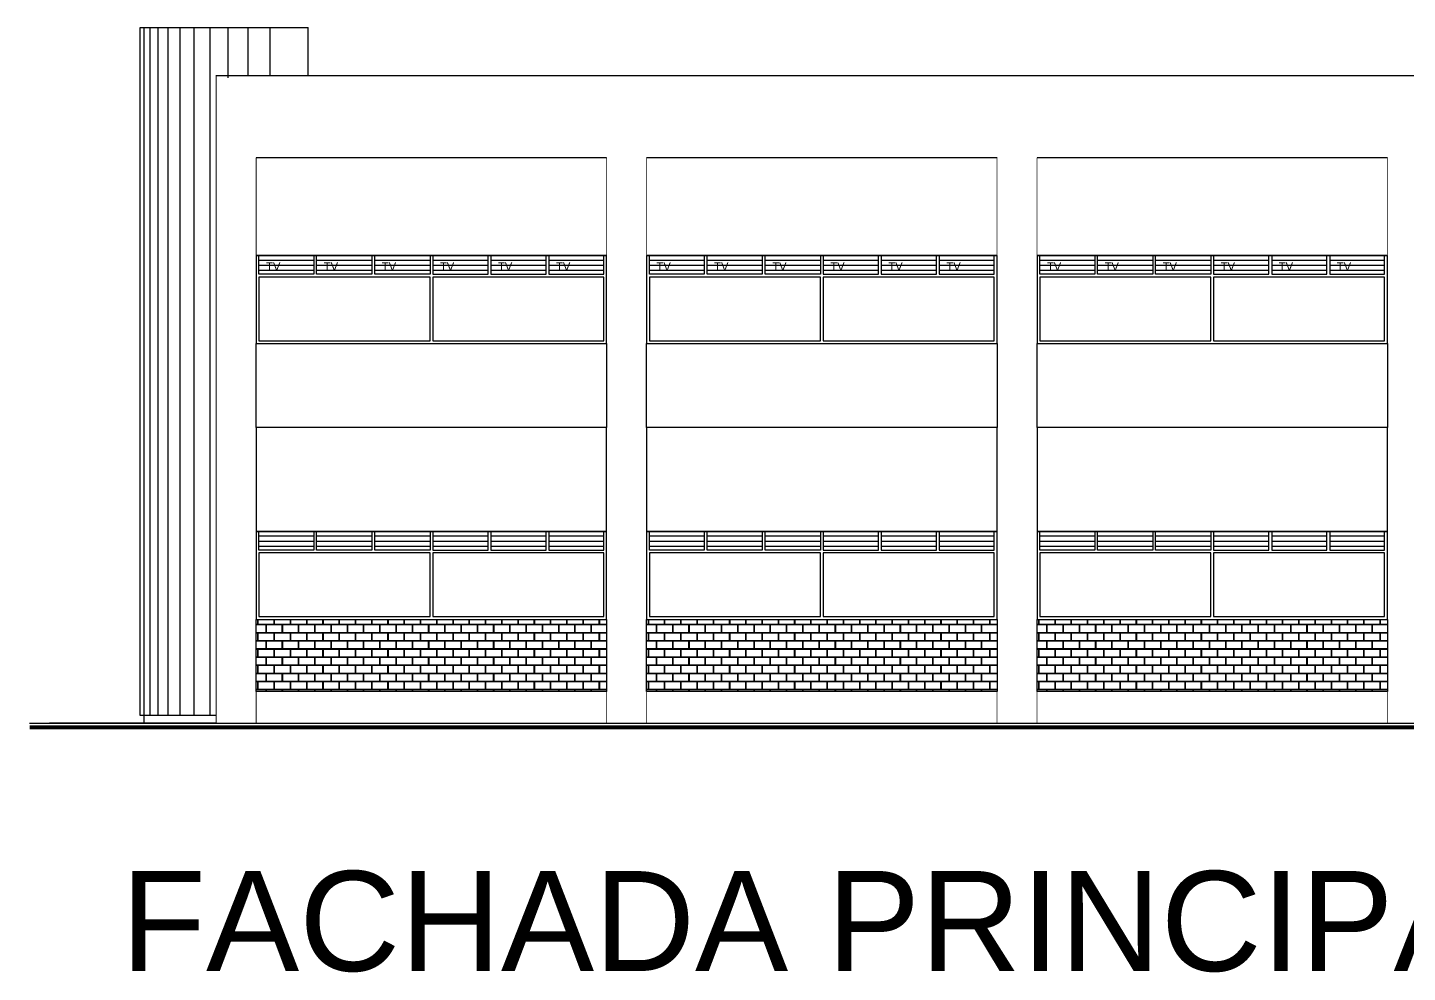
# Model space of a CAD drawing. Header units: millimetres. Extents: x 116 to 181, y 20 to 228.
# Drawn here: x 122.8 to 140.04, y 60.88 to 72.69 of the extents above; entities that cross this region are included whole.
import ezdxf

# ---------------------------------------------------------------- set-up
doc = ezdxf.new("R2010")
doc.units = ezdxf.units.MM
doc.header["$LTSCALE"] = 0.015
doc.header["$MEASUREMENT"] = 0
for name, color, linetype in [('CANCELERIA', 7, 'Continuous'), ('EJES', 7, 'Continuous'), ('MURO_COMUN', 7, 'Continuous'), ('MURO_TABIQUE_EXT', 7, 'Continuous'), ('TEXTO', 7, 'Continuous')]:
    doc.layers.add(name, color=color, linetype=linetype)
doc.styles.get("Standard").update_dxf_attribs({"font": 'arial.ttf'})
doc.styles.add('style1', font='swiss.ttf')

msp = doc.modelspace()

# ---------------------------------------------------------------- hatches: boundary and pattern name
at = {"layer": 'CANCELERIA', "linetype": 'Continuous'}
h = msp.add_hatch(dxfattribs=at)
h.set_pattern_fill('ANSI31', color=5, scale=0.02, angle=135, style=0)
h.set_pattern_definition([(180, (0, 0), (-7e-18, -0.0635), [])])
h.paths.add_polyline_path([(126.3735, 69.8434), (125.6877, 69.8434), (125.6877, 69.6084), (126.3735, 69.6084)])
h.paths.add_polyline_path([(127.0993, 69.8434), (126.4085, 69.8434), (126.4085, 69.6084), (127.0993, 69.6084)])
h.paths.add_polyline_path([(127.8252, 69.8434), (127.1343, 69.8434), (127.1343, 69.6084), (127.8252, 69.6084)])
h.paths.add_polyline_path([(128.551, 69.8434), (127.8602, 69.8434), (127.8602, 69.6084), (128.551, 69.6084)])
h.paths.add_polyline_path([(129.2768, 69.8434), (128.586, 69.8434), (128.586, 69.6084), (129.2768, 69.6084)])
h.paths.add_polyline_path([(129.9977, 69.8434), (129.3118, 69.8434), (129.3118, 69.6084), (129.9977, 69.6084)])
h = msp.add_hatch(dxfattribs=at)
h.set_pattern_fill('ANSI31', color=5, scale=0.02, angle=135, style=0)
h.set_pattern_definition([(180, (4.88, 0), (-7e-18, -0.0635), [])])
h.paths.add_polyline_path([(131.2535, 69.8434), (130.5677, 69.8434), (130.5677, 69.6084), (131.2535, 69.6084)])
h.paths.add_polyline_path([(131.9793, 69.8434), (131.2885, 69.8434), (131.2885, 69.6084), (131.9793, 69.6084)])
h.paths.add_polyline_path([(132.7052, 69.8434), (132.0143, 69.8434), (132.0143, 69.6084), (132.7052, 69.6084)])
h.paths.add_polyline_path([(133.431, 69.8434), (132.7402, 69.8434), (132.7402, 69.6084), (133.431, 69.6084)])
h.paths.add_polyline_path([(134.1568, 69.8434), (133.466, 69.8434), (133.466, 69.6084), (134.1568, 69.6084)])
h.paths.add_polyline_path([(134.8777, 69.8434), (134.1918, 69.8434), (134.1918, 69.6084), (134.8777, 69.6084)])
h = msp.add_hatch(dxfattribs=at)
h.set_pattern_fill('ANSI31', color=5, scale=0.02, angle=135, style=0)
h.set_pattern_definition([(180, (9.76, 0), (-7e-18, -0.0635), [])])
h.paths.add_polyline_path([(136.1335, 69.8434), (135.4477, 69.8434), (135.4477, 69.6084), (136.1335, 69.6084)])
h.paths.add_polyline_path([(136.8593, 69.8434), (136.1685, 69.8434), (136.1685, 69.6084), (136.8593, 69.6084)])
h.paths.add_polyline_path([(137.5852, 69.8434), (136.8943, 69.8434), (136.8943, 69.6084), (137.5852, 69.6084)])
h.paths.add_polyline_path([(138.311, 69.8434), (137.6202, 69.8434), (137.6202, 69.6084), (138.311, 69.6084)])
h.paths.add_polyline_path([(139.0368, 69.8434), (138.346, 69.8434), (138.346, 69.6084), (139.0368, 69.6084)])
h.paths.add_polyline_path([(139.7577, 69.8434), (139.0718, 69.8434), (139.0718, 69.6084), (139.7577, 69.6084)])
h = msp.add_hatch(dxfattribs=at)
h.set_pattern_fill('ANSI31', color=5, scale=0.02, angle=135, style=0)
h.set_pattern_definition([(180, (0, -3.45), (-7e-18, -0.0635), [])])
h.paths.add_polyline_path([(126.3735, 66.3934), (125.6877, 66.3934), (125.6877, 66.1584), (126.3735, 66.1584)])
h.paths.add_polyline_path([(127.0993, 66.3934), (126.4085, 66.3934), (126.4085, 66.1584), (127.0993, 66.1584)])
h.paths.add_polyline_path([(127.8252, 66.3934), (127.1343, 66.3934), (127.1343, 66.1584), (127.8252, 66.1584)])
h.paths.add_polyline_path([(128.551, 66.3934), (127.8602, 66.3934), (127.8602, 66.1584), (128.551, 66.1584)])
h.paths.add_polyline_path([(129.2768, 66.3934), (128.586, 66.3934), (128.586, 66.1584), (129.2768, 66.1584)])
h.paths.add_polyline_path([(129.9977, 66.3934), (129.3118, 66.3934), (129.3118, 66.1584), (129.9977, 66.1584)])
h = msp.add_hatch(dxfattribs=at)
h.set_pattern_fill('ANSI31', color=5, scale=0.02, angle=135, style=0)
h.set_pattern_definition([(180, (4.88, -3.45), (-7e-18, -0.0635), [])])
h.paths.add_polyline_path([(131.2535, 66.3934), (130.5677, 66.3934), (130.5677, 66.1584), (131.2535, 66.1584)])
h.paths.add_polyline_path([(131.9793, 66.3934), (131.2885, 66.3934), (131.2885, 66.1584), (131.9793, 66.1584)])
h.paths.add_polyline_path([(132.7052, 66.3934), (132.0143, 66.3934), (132.0143, 66.1584), (132.7052, 66.1584)])
h.paths.add_polyline_path([(133.431, 66.3934), (132.7402, 66.3934), (132.7402, 66.1584), (133.431, 66.1584)])
h.paths.add_polyline_path([(134.1568, 66.3934), (133.466, 66.3934), (133.466, 66.1584), (134.1568, 66.1584)])
h.paths.add_polyline_path([(134.8777, 66.3934), (134.1918, 66.3934), (134.1918, 66.1584), (134.8777, 66.1584)])
h = msp.add_hatch(dxfattribs=at)
h.set_pattern_fill('ANSI31', color=5, scale=0.02, angle=135, style=0)
h.set_pattern_definition([(180, (9.76, -3.45), (-7e-18, -0.0635), [])])
h.paths.add_polyline_path([(136.1335, 66.3934), (135.4477, 66.3934), (135.4477, 66.1584), (136.1335, 66.1584)])
h.paths.add_polyline_path([(136.8593, 66.3934), (136.1685, 66.3934), (136.1685, 66.1584), (136.8593, 66.1584)])
h.paths.add_polyline_path([(137.5852, 66.3934), (136.8943, 66.3934), (136.8943, 66.1584), (137.5852, 66.1584)])
h.paths.add_polyline_path([(138.311, 66.3934), (137.6202, 66.3934), (137.6202, 66.1584), (138.311, 66.1584)])
h.paths.add_polyline_path([(139.0368, 66.3934), (138.346, 66.3934), (138.346, 66.1584), (139.0368, 66.1584)])
h.paths.add_polyline_path([(139.7577, 66.3934), (139.0718, 66.3934), (139.0718, 66.1584), (139.7577, 66.1584)])
at = {"layer": 'MURO_TABIQUE_EXT', "linetype": 'Continuous'}
h = msp.add_hatch(dxfattribs=at)
h.set_pattern_fill('AR-B816C', color=30, scale=0.0005, style=0)
h.set_pattern_definition([(0, (0, 0), (0.1016, 0.1016), [0.1984375, -0.0047625]), (0, (-0.1016, 0.00476), (0.1016, 0.1016), [0.1984375, -0.0047625]), (90, (0, 0), (-0.1016, 0.1016), [-0.1063625, 0.0968375]), (90, (-0.00476, 0), (-0.1016, 0.1016), [-0.1063625, 0.0968375])])
h.paths.add_polyline_path([(125.6527, 65.2934), (125.6527, 64.3934), (130.0327, 64.3934), (130.0327, 65.2934)])
h = msp.add_hatch(dxfattribs=at)
h.set_pattern_fill('AR-B816C', color=30, scale=0.0005, style=0)
h.set_pattern_definition([(0, (4.88, 0), (0.1016, 0.1016), [0.1984375, -0.0047625]), (0, (4.7784, 0.00476), (0.1016, 0.1016), [0.1984375, -0.0047625]), (90, (4.88, 0), (-0.1016, 0.1016), [-0.1063625, 0.0968375]), (90, (4.87524, 0), (-0.1016, 0.1016), [-0.1063625, 0.0968375])])
h.paths.add_polyline_path([(130.5327, 65.2934), (130.5327, 64.3934), (134.9127, 64.3934), (134.9127, 65.2934)])
h = msp.add_hatch(dxfattribs=at)
h.set_pattern_fill('AR-B816C', color=30, scale=0.0005, style=0)
h.set_pattern_definition([(0, (9.76, 0), (0.1016, 0.1016), [0.1984375, -0.0047625]), (0, (9.6584, 0.00476), (0.1016, 0.1016), [0.1984375, -0.0047625]), (90, (9.76, 0), (-0.1016, 0.1016), [-0.1063625, 0.0968375]), (90, (9.75524, 0), (-0.1016, 0.1016), [-0.1063625, 0.0968375])])
h.paths.add_polyline_path([(135.4127, 65.2934), (135.4127, 64.3934), (139.7927, 64.3934), (139.7927, 65.2934)])

# ---------------------------------------------------------------- linework, layer by layer
at = {"color": 1, "linetype": 'Continuous'}
for p, q in [((124.2027, 64.0934), (124.2027, 72.6934)), ((124.2027, 72.6934), (126.3027, 72.6934)), ((124.2527, 64.0934), (124.2527, 72.6934)), ((124.3277, 64.0934), (124.3277, 72.6934)), ((124.4277, 64.0934), (124.4277, 72.6934)), ((124.5527, 64.0934), (124.5527, 72.6934)), ((124.7027, 64.0934), (124.7027, 72.6934)), ((124.8777, 64.0934), (124.8777, 72.6934)), ((125.0777, 64.0934), (125.0777, 72.6934)), ((125.3027, 72.0634), (125.3027, 72.6934)), ((125.5527, 72.0934), (125.5527, 72.6934)), ((125.8277, 72.0934), (125.8277, 72.6934)), ((126.3027, 72.0934), (126.3027, 72.6934)), ((125.1527, 64.0934), (124.2027, 64.0934)), ((124.2527, 63.9934), (124.2527, 64.0934))]:
    msp.add_line(p, q, dxfattribs=at)
at = {"color": 0, "linetype": 'Continuous'}
for p, q in [((125.6527, 71.0684), (130.0327, 71.0684)), ((130.5327, 71.0684), (134.9127, 71.0684)), ((135.4127, 71.0684), (139.7927, 71.0684)), ((125.6527, 69.8434), (130.0327, 69.8434)), ((130.5327, 69.8434), (134.9127, 69.8434)), ((135.4127, 69.8434), (139.7927, 69.8434)), ((122.8202, 63.9934), (181.2488, 63.9934))]:
    msp.add_line(p, q, dxfattribs=at)
for points, const_width in [([(125.1527, 63.9934), (125.1527, 72.0934), (175.6727, 72.0934), (175.6727, 64.1434)], 0.015), ([(125.6527, 69.8434), (130.0327, 69.8434)], 0.01), ([(130.5327, 69.8434), (134.9127, 69.8434)], 0.01), ([(135.4127, 69.8434), (139.7927, 69.8434)], 0.01), ([(125.6527, 66.3934), (130.0327, 66.3934)], 0.01), ([(130.5327, 66.3934), (134.9127, 66.3934)], 0.01), ([(135.4127, 66.3934), (139.7927, 66.3934)], 0.01), ([(122.8202, 63.9434), (181.2488, 63.9434)], 0.05)]:
    msp.add_lwpolyline(points, dxfattribs=dict(at, const_width=const_width))
for points in [[(125.6527, 68.7434), (130.0327, 68.7434), (130.0327, 67.6934), (125.6527, 67.6934)], [(130.5327, 68.7434), (134.9127, 68.7434), (134.9127, 67.6934), (130.5327, 67.6934)], [(135.4127, 68.7434), (139.7927, 68.7434), (139.7927, 67.6934), (135.4127, 67.6934)], [(125.6527, 66.3934), (130.0327, 66.3934), (130.0327, 67.6934), (125.6527, 67.6934)], [(130.5327, 66.3934), (134.9127, 66.3934), (134.9127, 67.6934), (130.5327, 67.6934)], [(135.4127, 66.3934), (139.7927, 66.3934), (139.7927, 67.6934), (135.4127, 67.6934)], [(125.6527, 65.2934), (130.0327, 65.2934), (130.0327, 64.3934), (125.6527, 64.3934)], [(130.5327, 65.2934), (134.9127, 65.2934), (134.9127, 64.3934), (130.5327, 64.3934)], [(135.4127, 65.2934), (139.7927, 65.2934), (139.7927, 64.3934), (135.4127, 64.3934)]]:
    msp.add_lwpolyline(points, close=True, dxfattribs=at)
at = {"layer": 'CANCELERIA', "color": 0, "linetype": 'Continuous'}
for p, q in [((125.6527, 69.8434), (130.0327, 69.8434)), ((130.5327, 69.8434), (134.9127, 69.8434)), ((135.4127, 69.8434), (139.7927, 69.8434)), ((125.6527, 66.3934), (130.0327, 66.3934)), ((130.5327, 66.3934), (134.9127, 66.3934)), ((135.4127, 66.3934), (139.7927, 66.3934))]:
    msp.add_line(p, q, dxfattribs=at)
at = {"layer": 'CANCELERIA', "color": 6, "linetype": 'Continuous'}
for points in [[(130.0327, 69.8434), (125.6527, 69.8434), (125.6527, 68.7434), (130.0327, 68.7434)], [(126.3735, 69.6084), (125.6877, 69.6084), (125.6877, 69.8434), (126.3735, 69.8434)], [(127.0993, 69.6084), (126.4085, 69.6084), (126.4085, 69.8434), (127.0993, 69.8434)], [(127.8252, 69.6084), (127.1343, 69.6084), (127.1343, 69.8434), (127.8252, 69.8434)], [(127.8602, 69.6084), (128.551, 69.6084), (128.551, 69.8434), (127.8602, 69.8434)], [(128.586, 69.6084), (129.2768, 69.6084), (129.2768, 69.8434), (128.586, 69.8434)], [(129.3118, 69.6084), (129.9977, 69.6084), (129.9977, 69.8434), (129.3118, 69.8434)], [(134.9127, 69.8434), (130.5327, 69.8434), (130.5327, 68.7434), (134.9127, 68.7434)], [(131.2535, 69.6084), (130.5677, 69.6084), (130.5677, 69.8434), (131.2535, 69.8434)], [(131.9793, 69.6084), (131.2885, 69.6084), (131.2885, 69.8434), (131.9793, 69.8434)], [(132.7052, 69.6084), (132.0143, 69.6084), (132.0143, 69.8434), (132.7052, 69.8434)], [(132.7402, 69.6084), (133.431, 69.6084), (133.431, 69.8434), (132.7402, 69.8434)], [(133.466, 69.6084), (134.1568, 69.6084), (134.1568, 69.8434), (133.466, 69.8434)], [(134.1918, 69.6084), (134.8777, 69.6084), (134.8777, 69.8434), (134.1918, 69.8434)], [(139.7927, 69.8434), (135.4127, 69.8434), (135.4127, 68.7434), (139.7927, 68.7434)], [(136.1335, 69.6084), (135.4477, 69.6084), (135.4477, 69.8434), (136.1335, 69.8434)], [(136.8593, 69.6084), (136.1685, 69.6084), (136.1685, 69.8434), (136.8593, 69.8434)], [(137.5852, 69.6084), (136.8943, 69.6084), (136.8943, 69.8434), (137.5852, 69.8434)], [(137.6202, 69.6084), (138.311, 69.6084), (138.311, 69.8434), (137.6202, 69.8434)], [(138.346, 69.6084), (139.0368, 69.6084), (139.0368, 69.8434), (138.346, 69.8434)], [(139.0718, 69.6084), (139.7577, 69.6084), (139.7577, 69.8434), (139.0718, 69.8434)], [(127.8252, 69.5734), (125.6877, 69.5734), (125.6877, 68.7784), (127.8252, 68.7784)], [(127.8602, 68.7784), (129.9977, 68.7784), (129.9977, 69.5734), (127.8602, 69.5734)], [(132.7052, 69.5734), (130.5677, 69.5734), (130.5677, 68.7784), (132.7052, 68.7784)], [(132.7402, 68.7784), (134.8777, 68.7784), (134.8777, 69.5734), (132.7402, 69.5734)], [(137.5852, 69.5734), (135.4477, 69.5734), (135.4477, 68.7784), (137.5852, 68.7784)], [(137.6202, 68.7784), (139.7577, 68.7784), (139.7577, 69.5734), (137.6202, 69.5734)], [(130.0327, 66.3934), (125.6527, 66.3934), (125.6527, 65.2934), (130.0327, 65.2934)], [(126.3735, 66.1584), (125.6877, 66.1584), (125.6877, 66.3934), (126.3735, 66.3934)], [(127.0993, 66.1584), (126.4085, 66.1584), (126.4085, 66.3934), (127.0993, 66.3934)], [(127.8252, 66.1584), (127.1343, 66.1584), (127.1343, 66.3934), (127.8252, 66.3934)], [(127.8602, 66.1584), (128.551, 66.1584), (128.551, 66.3934), (127.8602, 66.3934)], [(128.586, 66.1584), (129.2768, 66.1584), (129.2768, 66.3934), (128.586, 66.3934)], [(129.3118, 66.1584), (129.9977, 66.1584), (129.9977, 66.3934), (129.3118, 66.3934)], [(134.9127, 66.3934), (130.5327, 66.3934), (130.5327, 65.2934), (134.9127, 65.2934)], [(131.2535, 66.1584), (130.5677, 66.1584), (130.5677, 66.3934), (131.2535, 66.3934)], [(131.9793, 66.1584), (131.2885, 66.1584), (131.2885, 66.3934), (131.9793, 66.3934)], [(132.7052, 66.1584), (132.0143, 66.1584), (132.0143, 66.3934), (132.7052, 66.3934)], [(132.7402, 66.1584), (133.431, 66.1584), (133.431, 66.3934), (132.7402, 66.3934)], [(133.466, 66.1584), (134.1568, 66.1584), (134.1568, 66.3934), (133.466, 66.3934)], [(134.1918, 66.1584), (134.8777, 66.1584), (134.8777, 66.3934), (134.1918, 66.3934)], [(139.7927, 66.3934), (135.4127, 66.3934), (135.4127, 65.2934), (139.7927, 65.2934)], [(136.1335, 66.1584), (135.4477, 66.1584), (135.4477, 66.3934), (136.1335, 66.3934)], [(136.8593, 66.1584), (136.1685, 66.1584), (136.1685, 66.3934), (136.8593, 66.3934)], [(137.5852, 66.1584), (136.8943, 66.1584), (136.8943, 66.3934), (137.5852, 66.3934)], [(137.6202, 66.1584), (138.311, 66.1584), (138.311, 66.3934), (137.6202, 66.3934)], [(138.346, 66.1584), (139.0368, 66.1584), (139.0368, 66.3934), (138.346, 66.3934)], [(139.0718, 66.1584), (139.7577, 66.1584), (139.7577, 66.3934), (139.0718, 66.3934)], [(127.8252, 66.1234), (125.6877, 66.1234), (125.6877, 65.3284), (127.8252, 65.3284)], [(127.8602, 65.3284), (129.9977, 65.3284), (129.9977, 66.1234), (127.8602, 66.1234)], [(132.7052, 66.1234), (130.5677, 66.1234), (130.5677, 65.3284), (132.7052, 65.3284)], [(132.7402, 65.3284), (134.8777, 65.3284), (134.8777, 66.1234), (132.7402, 66.1234)], [(137.5852, 66.1234), (135.4477, 66.1234), (135.4477, 65.3284), (137.5852, 65.3284)], [(137.6202, 65.3284), (139.7577, 65.3284), (139.7577, 66.1234), (137.6202, 66.1234)]]:
    msp.add_lwpolyline(points, close=True, dxfattribs=at)
at = {"layer": 'EJES', "color": 2, "linetype": 'Continuous'}
msp.add_line((125.1527, 63.9934), (123.0708, 63.9934), dxfattribs=at)
at = {"layer": 'MURO_COMUN', "color": 1, "const_width": 0.01}
for points in [[(125.6527, 71.0684), (125.6527, 63.9934)], [(130.0327, 63.9934), (130.0327, 71.0684)], [(130.5327, 71.0684), (130.5327, 63.9934)], [(134.9127, 63.9934), (134.9127, 71.0684)], [(135.4127, 71.0684), (135.4127, 63.9934)], [(139.7927, 63.9934), (139.7927, 71.0684)]]:
    msp.add_lwpolyline(points, dxfattribs=at)

# ---------------------------------------------------------------- texts
at = {"layer": 'CANCELERIA', "linetype": 'Continuous', "style": 'style1'}
for p in [(125.777, 69.6575), (126.4979, 69.6575), (127.2237, 69.6575), (127.9495, 69.6575), (128.6754, 69.6575), (129.4012, 69.6575), (130.657, 69.6575), (131.3779, 69.6575), (132.1037, 69.6575), (132.8295, 69.6575), (133.5554, 69.6575), (134.2812, 69.6575), (135.537, 69.6575), (136.2579, 69.6575), (136.9837, 69.6575), (137.7095, 69.6575), (138.4354, 69.6575), (139.1612, 69.6575)]:
    msp.add_text('TV', height=0.1, dxfattribs=at).set_placement(p)
at = {"layer": 'TEXTO', "color": 2, "linetype": 'Continuous'}
msp.add_text('FACHADA PRINCIPAL', height=1.25, dxfattribs=at).set_placement((123.9593, 60.8965))

doc.saveas('drawing.dxf')
